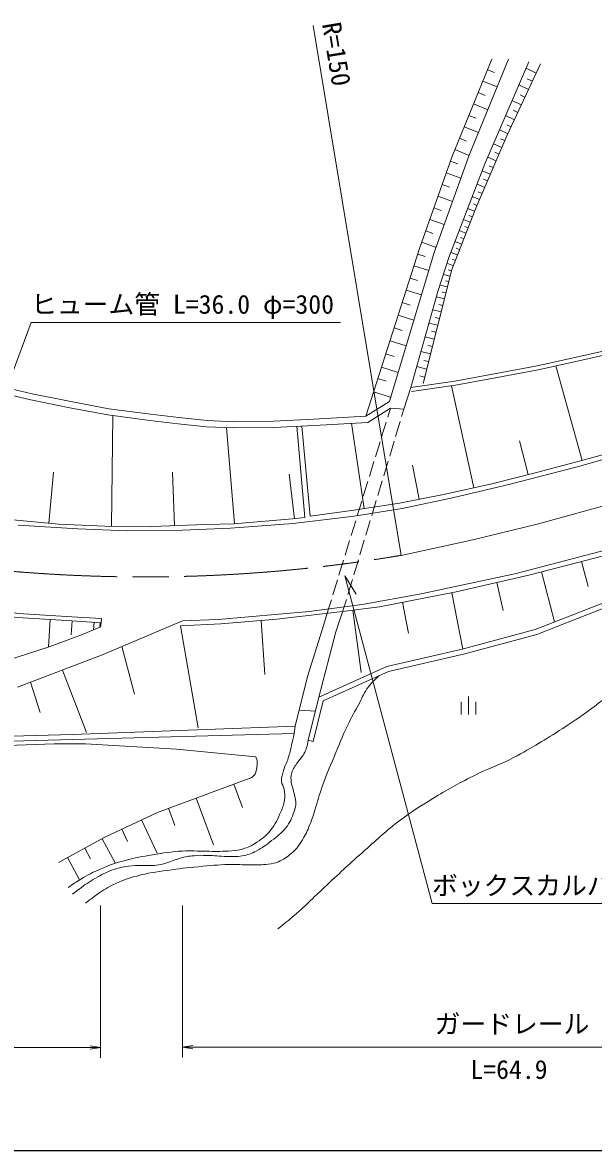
# Model space of a CAD drawing. Units: millimetres, scale not verified. Extents: x 40000 to 680000, y 20000 to 380000.
# Drawn here: x 211592 to 266921, y 205000 to 314298 of the extents above; entities that cross this region are included whole.
import ezdxf
from ezdxf.enums import TextEntityAlignment as Align

# ---------------------------------------------------------------- set-up
doc = ezdxf.new("R2010")
doc.units = ezdxf.units.MM
doc.header["$LTSCALE"] = 1000
doc.linetypes.add('CHAIN', pattern=[18.5, 12, -1.5, 3.5, -1.5])
for name, color, linetype, lineweight in [('M-BMK', 2, 'CHAIN', 13), ('M-STR-HTXT', 7, 'Continuous', 13), ('M-TTL-BAND', 7, 'Continuous', 25), ('M-WORK', 1, 'Continuous', 13)]:
    doc.layers.add(name, color=color, linetype=linetype, lineweight=lineweight)
doc.styles.add('ＭＳ ゴシック', font='')
doc.styles.get('ＭＳ ゴシック').set_extended_font_data('MS Gothic')

# ---------------------------------------------------------------- blocks, each defined once
blk = doc.blocks.new('open_arrow')
at = {"color": 0, "linetype": 'Continuous', "lineweight": -2}
blk.add_lwpolyline([(7.5, 1.25), (0, 0), (7.5, -1.25)], dxfattribs=at)

msp = doc.modelspace()

# ---------------------------------------------------------------- linework, layer by layer
at = {"layer": 'M-BMK'}
for p, q in [((261583, 265716), (269540, 267918)), ((255216, 264171), (261583, 265716)), ((248280, 262666), (255216, 264171))]:
    msp.add_line(p, q, dxfattribs=at)
msp.add_arc((223333, 410577), 150000, 257.36572, 279.57374, dxfattribs=at)
at = {"layer": 'M-STR-HTXT'}
for p, q in [((248280, 262666), (239759, 314003)), ((242815, 260682), (243910, 258903)), ((219147, 228732), (219147, 213966)), ((227088, 228732), (227088, 214014)), ((102025, 214966), (219147, 214966)), ((227088, 215014), (290301, 215014))]:
    msp.add_line(p, q, dxfattribs=at)
for points in [[(205035, 265322), (212418, 285247), (242418, 285247)], [(242815, 260682), (251277, 228922), (282527, 228922)]]:
    msp.add_lwpolyline(points, dxfattribs=at)
at = {"layer": 'M-TTL-BAND'}
msp.add_line((40000, 205000), (579000, 205000), dxfattribs=at)
at = {"layer": 'M-WORK'}
for p, q in [((253189, 301248), (257065, 310759)), ((254883, 301455), (258679, 310766)), ((256396, 300614), (260659, 310498)), ((256644, 309727), (257335, 309445)), ((261804, 310312), (258528, 303318)), ((261380, 309406), (260388, 309871)), ((256194, 308622), (257575, 308059)), ((260636, 307819), (259694, 308261)), ((261008, 308613), (260512, 308845)), ((255743, 307517), (256434, 307235)), ((260283, 307065), (259812, 307286)), ((255293, 306412), (256674, 305849)), ((259930, 306311), (259034, 306731)), ((254843, 305307), (255533, 305026)), ((259258, 304878), (258407, 305277)), ((259594, 305595), (259146, 305804)), ((254393, 304203), (255773, 303640)), ((258620, 303516), (257811, 303895)), ((258939, 304197), (258514, 304396)), ((253942, 303098), (254633, 302816)), ((258528, 303318), (255517, 296312)), ((258332, 302862), (257921, 303039)), ((253492, 301992), (254873, 301429)), ((258049, 302206), (257234, 302556)), ((257769, 301553), (257361, 301728)), ((250062, 292397), (253189, 301248)), ((251486, 292024), (254883, 301455)), ((252906, 291530), (256396, 300614)), ((253053, 300864), (253766, 300612)), ((257489, 300900), (256671, 301252)), ((252649, 299722), (254077, 299218)), ((256927, 299592), (256134, 299933)), ((257208, 300246), (256799, 300422)), ((252250, 298591), (252957, 298342)), ((256382, 298325), (255639, 298644)), ((256654, 298959), (256258, 299129)), ((251850, 297460), (253264, 296961)), ((255871, 297136), (255175, 297436)), ((256127, 297731), (255755, 297890)), ((251455, 296341), (252155, 296093)), ((255517, 296312), (253199, 290371)), ((255403, 296018), (254731, 296280)), ((255632, 296579), (255284, 296729)), ((251059, 295221), (252459, 294726)), ((254984, 294944), (254318, 295204)), ((255193, 295481), (254857, 295612)), ((250667, 294112), (251360, 293867)), ((254568, 293879), (253908, 294137)), ((254776, 294412), (254443, 294541)), ((250276, 293003), (251662, 292513)), ((254156, 292823), (253501, 293078)), ((254362, 293351), (254032, 293480)), ((244867, 276143), (250062, 292397)), ((247141, 277582), (251486, 292024)), ((249891, 291865), (250607, 291636)), ((253747, 291775), (253098, 292028)), ((253952, 292299), (253624, 292427)), ((251841, 288226), (252906, 291530)), ((253342, 290736), (252728, 290976)), ((253544, 291256), (253220, 291382)), ((249526, 290720), (250956, 290263)), ((253199, 290371), (250405, 279323)), ((253037, 289728), (252379, 289895)), ((253166, 290240), (252847, 290320)), ((249150, 289544), (249885, 289309)), ((252771, 288675), (252045, 288859)), ((252904, 289202), (252575, 289285)), ((248774, 288368), (250244, 287898)), ((249227, 278942), (251841, 288226)), ((252477, 287514), (251696, 287712)), ((252624, 288095), (252261, 288187)), ((248387, 287158), (249143, 286917)), ((252161, 286265), (251346, 286471)), ((252319, 286889), (251928, 286988)), ((248001, 285949), (249513, 285466)), ((251996, 285613), (251589, 285716)), ((247604, 284706), (248381, 284457)), ((251831, 284962), (250982, 285176)), ((251659, 284282), (251235, 284390)), ((247206, 283462), (248760, 282966)), ((251488, 283603), (250602, 283827)), ((246798, 282184), (247597, 281929)), ((251129, 282186), (250206, 282420)), ((251308, 282895), (250866, 283007)), ((261468, 281046), (266281, 282111)), ((266281, 282111), (270562, 283070)), ((266368, 281721), (270655, 282681)), ((246389, 280906), (247987, 280395)), ((250756, 280709), (249793, 280953)), ((250942, 281448), (250481, 281564)), ((257508, 280282), (261468, 281046)), ((261549, 280654), (266368, 281721)), ((265820, 271854), (263272, 281035)), ((250561, 279939), (250079, 280061)), ((253476, 279554), (257508, 280282)), ((253540, 279159), (257581, 279889)), ((257581, 279889), (261549, 280654)), ((209186, 279109), (212508, 278310)), ((246033, 279792), (246832, 279536)), ((248547, 276834), (249227, 278942)), ((249227, 278942), (253476, 279554)), ((249284, 278546), (253540, 279159)), ((255330, 269215), (253152, 279103)), ((209030, 278530), (212379, 277724)), ((212379, 277724), (216159, 276975)), ((212508, 278310), (216273, 277564)), ((245625, 278513), (247223, 278003)), ((216159, 276975), (219872, 276279)), ((216273, 277564), (219967, 276871)), ((219967, 276871), (223999, 276339)), ((244867, 276143), (247141, 277582)), ((245057, 275553), (247258, 276946)), ((246980, 276048), (247258, 276946)), ((247258, 276946), (248547, 276834)), ((248547, 276834), (248328, 276111)), ((219872, 276279), (223925, 275743)), ((220227, 265495), (220352, 276215)), ((223925, 275743), (226686, 275423)), ((223999, 276339), (226752, 276019)), ((226752, 276019), (229469, 275735)), ((229469, 275735), (232080, 275610)), ((232080, 275610), (235916, 275664)), ((235916, 275664), (239823, 275859)), ((239823, 275859), (244867, 276143)), ((239855, 275260), (245057, 275553)), ((244705, 267203), (243465, 275463)), ((246390, 274137), (246833, 275570)), ((248184, 275632), (247750, 274197)), ((226686, 275423), (229423, 275136)), ((229423, 275136), (232070, 275010)), ((232146, 265721), (231357, 275044)), ((232070, 275010), (235935, 275064)), ((235935, 275064), (239855, 275260)), ((238938, 266337), (238171, 275176)), ((238648, 275200), (239482, 266473)), ((245800, 272226), (246242, 273659)), ((247605, 273718), (247172, 272282)), ((260583, 270500), (259742, 273774)), ((265607, 271308), (273120, 273457)), ((265672, 271813), (269982, 273009)), ((245210, 270315), (245652, 271748)), ((247027, 271803), (246593, 270367)), ((250038, 268098), (249376, 271413)), ((258841, 269550), (265607, 271308)), ((261410, 270712), (265672, 271813)), ((214132, 265785), (214593, 270737)), ((226328, 265532), (226133, 270742)), ((237945, 266219), (237430, 270539)), ((257076, 269599), (261410, 270712)), ((244619, 268404), (245062, 269837)), ((246449, 269889), (246015, 268453)), ((252399, 268569), (257076, 269599)), ((253246, 268253), (258841, 269550)), ((244029, 266493), (244472, 267926)), ((245871, 267974), (245437, 266538)), ((248125, 267717), (252399, 268569)), ((248397, 267206), (253246, 268253)), ((239482, 266473), (243472, 267018)), ((243472, 267018), (248125, 267717)), ((243726, 266460), (248397, 267206)), ((210681, 266106), (215068, 265698)), ((215068, 265698), (219562, 265502)), ((224108, 265449), (229312, 265644)), ((229312, 265644), (232083, 265716)), ((231756, 265305), (237812, 265767)), ((232083, 265716), (237748, 266195)), ((237748, 266195), (238938, 266337)), ((237812, 265767), (243726, 266460)), ((243439, 264582), (243881, 266015)), ((245292, 266060), (244859, 264624)), ((211154, 265589), (216961, 265234)), ((216961, 265234), (221774, 265056)), ((219562, 265502), (224108, 265449)), ((221774, 265056), (227085, 265110)), ((227085, 265110), (231756, 265305)), ((242848, 262671), (243291, 264105)), ((244714, 264145), (244280, 262709)), ((268807, 263348), (259430, 260898)), ((260802, 260783), (267906, 262630)), ((261264, 255479), (280171, 262891)), ((261421, 255004), (280353, 262425)), ((242258, 260760), (242701, 262194)), ((244136, 262230), (243702, 260795)), ((265771, 262075), (266401, 259651)), ((241668, 258849), (242111, 260283)), ((243558, 260316), (243124, 258880)), ((259430, 260898), (250212, 258926)), ((253627, 259131), (260802, 260783)), ((261894, 261067), (263154, 256220)), ((246185, 257692), (253627, 259131)), ((253208, 259050), (254266, 253578)), ((257556, 260035), (258181, 257320)), ((241243, 257474), (241520, 258372)), ((242979, 258401), (242761, 257678)), ((250212, 258926), (244511, 257914)), ((248419, 258124), (248998, 255131)), ((207177, 256988), (211643, 256614)), ((207215, 257386), (211673, 257013)), ((211673, 257013), (216379, 256711)), ((239369, 257221), (230551, 256449)), ((236222, 256485), (242616, 257213)), ((244511, 257914), (239369, 257221)), ((240615, 255443), (241243, 257474)), ((242761, 257678), (241938, 255248)), ((242616, 257213), (246185, 257692)), ((243607, 257346), (244418, 251304)), ((211643, 256614), (216354, 256312)), ((214274, 256445), (214103, 253786)), ((216401, 256309), (216319, 254979)), ((216354, 256312), (219214, 256134)), ((216379, 256711), (219239, 256534)), ((218529, 256177), (218483, 255445)), ((219114, 256140), (219091, 255775)), ((219214, 256134), (219147, 255729)), ((219239, 256534), (219214, 256134)), ((227088, 256315), (219402, 253052)), ((226915, 255827), (230805, 256023)), ((226915, 255827), (228623, 245962)), ((230551, 256449), (227088, 256315)), ((230805, 256023), (236222, 256485)), ((234729, 256357), (235061, 251124)), ((214180, 253811), (217404, 254983)), ((217404, 254983), (219147, 255729)), ((239203, 250941), (240615, 255443)), ((241938, 255248), (240298, 248925)), ((254204, 253561), (261264, 255479)), ((254326, 253076), (261421, 255004)), ((209971, 252452), (214180, 253811)), ((221220, 253824), (222443, 249225)), ((219402, 253052), (211117, 249895)), ((246905, 251882), (254204, 253561)), ((247064, 251406), (254326, 253076)), ((215479, 251557), (217792, 245489)), ((240298, 248925), (246905, 251882)), ((240726, 248569), (247064, 251406)), ((212350, 250365), (213310, 247430)), ((238018, 246126), (239203, 250941)), ((239285, 244743), (240298, 248925)), ((239771, 244625), (240726, 248569)), ((254116, 247239), (254116, 248464)), ((254816, 247239), (254816, 248989)), ((255516, 247239), (255516, 248464)), ((238399, 247674), (239971, 247574)), ((216421, 245309), (238018, 246126)), ((237911, 245403), (238018, 246126)), ((210543, 245149), (216421, 245309)), ((216435, 244809), (237911, 245403)), ((208568, 244190), (214669, 244403)), ((210556, 244649), (216435, 244809)), ((214669, 244403), (217706, 244403)), ((217706, 244403), (226497, 243897)), ((226497, 243897), (234196, 243133)), ((239285, 244743), (239771, 244625)), ((234196, 243133), (234341, 242783)), ((234341, 242783), (234341, 242356)), ((234270, 241895), (234128, 241468)), ((234341, 242356), (234270, 241895)), ((233808, 241149), (224670, 237756)), ((232055, 240498), (232898, 238226)), ((234128, 241468), (233808, 241149)), ((228421, 239149), (230107, 234606)), ((224670, 237756), (219582, 235359)), ((225744, 238155), (226365, 236482)), ((221205, 236124), (221770, 234925)), ((223124, 237028), (224645, 233800)), ((219582, 235359), (215066, 232908)), ((219295, 235203), (220560, 232873)), ((217620, 234294), (218188, 233247)), ((215945, 233385), (217081, 231291))]:
    msp.add_line(p, q, dxfattribs=at)
for points, knots in [([(236324, 226471), (237100, 227079), (237307, 227256), (237922, 227777), (239204, 228861), (239832, 229570), (241066, 230707), (242507, 232035), (243300, 232795), (244769, 234091), (246081, 235248), (246783, 235940), (248179, 236995), (249365, 237890), (250082, 238322), (251349, 239099), (252843, 240015), (253707, 240485), (255266, 241284), (256762, 242050), (257698, 242279), (259182, 243069), (261092, 244085), (262125, 244727), (263942, 245901), (265168, 246694), (265845, 247158), (267014, 248033), (268139, 248874), (268733, 249394), (269803, 250306), (270991, 251320), (271661, 251887), (272786, 252970), (273995, 254134), (274607, 254852), (275752, 256078), (276999, 257413), (277655, 258201), (278914, 259524), (279668, 260316), (280111, 260739), (280885, 261513), (281725, 262352), (282140, 262884), (283052, 263644), (283605, 264105), (283952, 264321), (284579, 264674), (285375, 265123), (285871, 265282), (286728, 265598), (287573, 265908), (288046, 266109), (288931, 266273), (289671, 266410), (290097, 266430), (290849, 266468), (291263, 266489), (291404, 266496), (291911, 266499)], [0, 0, 0, 0, 1, 1, 1, 2, 2, 2, 3, 3, 3, 4, 4, 4, 5, 5, 5, 6, 6, 6, 7, 7, 7, 8, 8, 8, 9, 9, 9, 10, 10, 10, 11, 11, 11, 12, 12, 12, 13, 13, 13, 14, 14, 14, 15, 15, 15, 16, 16, 16, 17, 17, 17, 18, 18, 18, 19, 19, 19, 20, 20, 20, 20]), ([(217701, 228964), (218137, 229314), (218267, 229408), (218642, 229675), (219275, 230124), (219627, 230395), (220330, 230723), (221209, 231133), (221720, 231340), (222656, 231593), (223800, 231902), (224468, 231969), (225640, 232144), (226814, 232319), (227477, 232389), (228659, 232499), (229809, 232605), (230453, 232684), (231607, 232712), (232419, 232732), (232874, 232672), (233685, 232676), (234359, 232680), (234741, 232652), (235408, 232747), (235796, 232803), (236027, 232819), (236385, 232978), (236909, 233212), (237187, 233393), (237628, 233760), (238082, 234138), (238275, 234424), (238605, 234914), (238959, 235439), (239095, 235774), (239351, 236353), (239622, 236965), (239709, 237334), (239919, 237969), (240216, 238865), (240311, 239390), (240630, 240278), (241039, 241417), (241319, 242037), (241784, 243155), (242275, 244334), (242526, 245006), (243081, 246157), (243500, 247026), (243774, 247493), (244235, 248341), (244577, 248968), (244685, 249375), (245123, 249940), (245473, 250389), (245641, 250555), (246134, 250990)], [0, 0, 0, 0, 1, 1, 1, 2, 2, 2, 3, 3, 3, 4, 4, 4, 5, 5, 5, 6, 6, 6, 7, 7, 7, 8, 8, 8, 9, 9, 9, 10, 10, 10, 11, 11, 11, 12, 12, 12, 13, 13, 13, 14, 14, 14, 15, 15, 15, 16, 16, 16, 17, 17, 17, 18, 18, 18, 19, 19, 19, 19]), ([(216025, 230472), (216586, 230881), (216758, 230996), (217250, 231298), (217949, 231726), (218360, 231939), (219115, 232257), (220040, 232646), (220570, 232849), (221540, 233109), (222555, 233382), (223140, 233469), (224177, 233642), (225305, 233831), (225939, 233948), (227081, 234015), (227985, 234068), (228493, 233990), (229399, 233988), (230241, 233987), (230716, 233955), (231556, 234015), (232038, 234050), (232316, 234048), (232782, 234175), (233304, 234318), (233598, 234428), (234061, 234708), (234749, 235124), (235118, 235421), (235632, 236040), (236136, 236645), (236299, 237078), (236618, 237798), (236809, 238228), (236910, 238480), (236991, 238944), (237063, 239354), (237013, 239599), (236938, 240009), (236881, 240320), (236719, 240466), (236698, 240782), (236671, 241193), (236772, 241424), (236885, 241821), (237024, 242310), (237193, 242553), (237346, 243037), (237496, 243509), (237552, 243781), (237666, 244263), (237771, 244706), (237801, 244853), (237911, 245403)], [0, 0, 0, 0, 1, 1, 1, 2, 2, 2, 3, 3, 3, 4, 4, 4, 5, 5, 5, 6, 6, 6, 7, 7, 7, 8, 8, 8, 9, 9, 9, 10, 10, 10, 11, 11, 11, 12, 12, 12, 13, 13, 13, 14, 14, 14, 15, 15, 15, 16, 16, 16, 17, 17, 17, 18, 18, 18, 18]), ([(216447, 229824), (216743, 230073), (216832, 230139), (217086, 230333), (217673, 230780), (218024, 231003), (218661, 231375), (219283, 231737), (219640, 231940), (220318, 232180), (220902, 232386), (221245, 232471), (221858, 232559), (222357, 232630), (222644, 232601), (223148, 232618), (223703, 232637), (224019, 232572), (224569, 232642), (224930, 232687), (225132, 232730), (225481, 232831), (226041, 232994), (226327, 233174), (226890, 233328), (227397, 233467), (227693, 233510), (228216, 233565), (228704, 233616), (228981, 233594), (229471, 233589), (230226, 233580), (230646, 233497), (231401, 233494), (231979, 233492), (232312, 233437), (232881, 233541), (233435, 233643), (233739, 233763), (234243, 234015), (234871, 234329), (235181, 234589), (235735, 235021), (236307, 235469), (236652, 235710), (237108, 236277), (237537, 236810), (237685, 237190), (237901, 237839), (238016, 238183), (238085, 238390), (238067, 238751), (238047, 239156), (237958, 239375), (237866, 239769), (237788, 240105), (237679, 240280), (237641, 240622), (237598, 241004), (237571, 241235), (237676, 241605), (237800, 242035), (238004, 242222), (238245, 242599), (238464, 242942), (238662, 243084), (238860, 243440), (239121, 243908), (239155, 244148), (239285, 244743)], [0, 0, 0, 0, 1, 1, 1, 2, 2, 2, 3, 3, 3, 4, 4, 4, 5, 5, 5, 6, 6, 6, 7, 7, 7, 8, 8, 8, 9, 9, 9, 10, 10, 10, 11, 11, 11, 12, 12, 12, 13, 13, 13, 14, 14, 14, 15, 15, 15, 16, 16, 16, 17, 17, 17, 18, 18, 18, 19, 19, 19, 20, 20, 20, 21, 21, 21, 22, 22, 22, 23, 23, 23, 23])]:
    msp.add_open_spline(points, degree=3, knots=knots, dxfattribs=at)

# ---------------------------------------------------------------- block references
at = {"layer": 'M-STR-HTXT', "xscale": 133, "yscale": 133, "rotation": 180}
msp.add_blockref('open_arrow', (219147, 214966), dxfattribs=at)
at = {"layer": 'M-STR-HTXT', "xscale": 133, "yscale": 133}
msp.add_blockref('open_arrow', (227088, 215014), dxfattribs=at)

# ---------------------------------------------------------------- texts
at = {"layer": 'M-STR-HTXT', "style": 'ＭＳ ゴシック'}
msp.add_text('R=150', height=1833, rotation=279.424, dxfattribs=at).set_placement((241514, 314320), align=Align.MIDDLE_LEFT)
for s, p in [('ヒューム管 L=36.0 φ=300', (212418, 286997)), ('ボックスカルバート L=36.0', (251277, 230672)), ('ガードレール', (251527, 217259))]:
    msp.add_text(s, height=1833, dxfattribs=at).set_placement(p, align=Align.MIDDLE_LEFT)
msp.add_text('L=64.9', height=1833, dxfattribs=at).set_placement((258735, 211381), align=Align.BOTTOM_CENTER)

doc.saveas('drawing.dxf')
